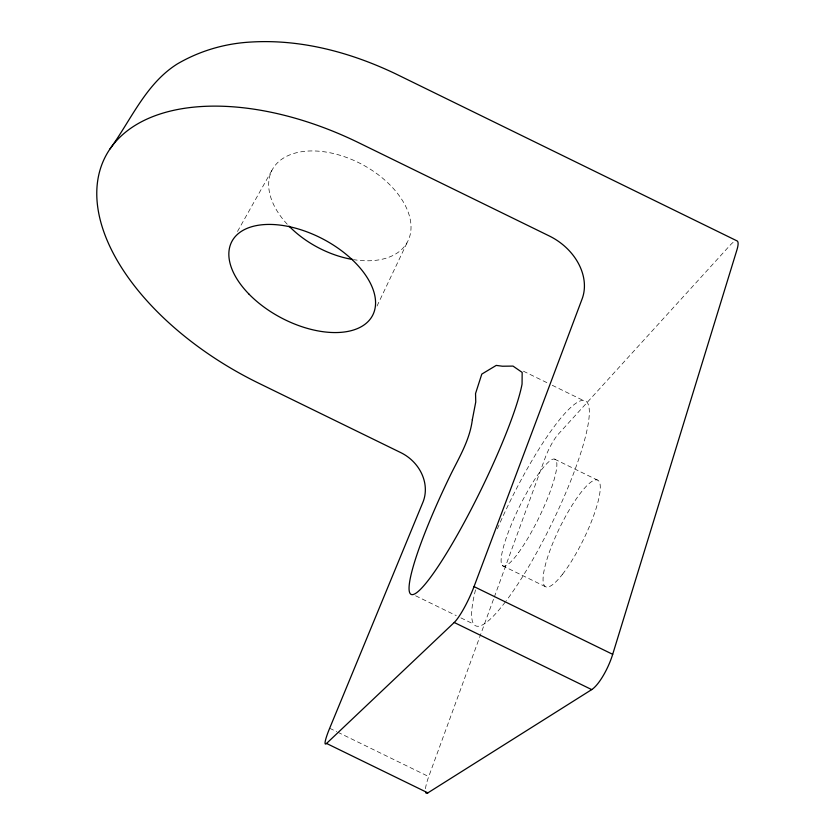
<?xml version="1.0" encoding="UTF-8"?>
<svg xmlns="http://www.w3.org/2000/svg" width="835" height="835" viewBox="0 0 835 835"><rect width="100%" height="100%" fill="white"/><g stroke="black" fill="none" stroke-linecap="round" stroke-linejoin="round"><path stroke-width="0.63" stroke-dasharray="4.17 3.13" d="M425.474 788.71A22.858 4.613 -66.4 0 1 428.731 776.592L493.882 598.236M494.33 597.015L545.203 457.757A19.529 3.57 -63.4 0 1 558.124 434.367L730.03 245.323A25.948 5.835 -60.8 0 1 735.489 240.929M377.023 306.059L407.616 241.597M237.495 231.472L272.795 168.795M329.668 728.256L336.662 731.669M337.831 732.243L428.731 776.592M523.409 371.178L547.666 383.035M552.279 385.3L583.467 400.539M554.68 459.187L597.296 480.021M502.399 565.66L544.984 586.462M415.621 595.783L456.265 615.625M460.91 617.89L473.685 624.131M287.219 224.218A76.622 47.031 28 0 1 302.019 151.657A76.622 47.031 28 0 1 405.904 206.767A76.622 47.031 28 0 1 354.165 259.737M497.357 528.847A125.083 23.61 -64 0 1 589.145 408.44A125.083 23.61 -64 0 1 505.968 601.127M505.258 602.066A125.083 23.61 -64 0 1 475.71 589.145M518.462 552.718A59.368 11.168 -64 0 0 556.632 461.839A59.368 11.168 -64 0 0 511.813 523.43A59.368 11.168 -64 0 0 518.462 552.718M562.529 574.24A59.358 13.266 -64 0 0 599.739 482.901A59.358 13.266 -64 0 0 552.697 543.408A59.358 13.266 -64 0 0 562.529 574.24"/><path stroke-width="1.25" d="M425.547 792.196A22.858 4.613 -66.4 0 0 427.864 792.864L591.702 689.606A30.373 8.601 -65.3 0 0 612.692 654.327L736.887 250.03A25.948 5.835 -60.8 0 0 737.201 240.981L395.498 73.762C350.669 52.386 301.091 39.036 251.126 42.032C225.116 43.399 199.742 50.81 177.25 63.982C145.749 83.803 131.105 119.958 109.969 148.974M326.548 743.442L454.23 622.482A30.384 5.198 -64.7 0 0 474.029 586.608L582.131 298.878A54.369 42.752 32.8 0 0 549.315 235.981L358.518 142.649A229.291 129.853 27.7 0 0 102.757 162.293A229.291 129.853 27.7 0 0 258.798 383.244L400.769 452.612A40.226 35.331 35.3 0 1 422.896 502.315L329.668 728.256A22.848 2.787 -65.4 0 0 326.548 743.442L427.864 792.864M474.029 586.608L612.692 654.327M454.23 622.482L591.702 689.606M352.913 259.539A76.622 47.031 28 0 1 288.973 226.066M472.339 419.64C470.001 439.033 459.897 456.213 451.297 473.382A125.104 16.961 -64 0 0 409.39 591.764A125.104 16.961 -64 0 0 464.072 522.731A125.104 16.961 -64 0 0 522.063 384.048L522.167 372.4L513.014 366.095L502.409 366.221L496.24 365.406L481.805 374.09L475.543 393.536L475.752 402L472.339 419.64M249.039 294.181A79.482 44.589 27.7 0 0 372.577 315.442A79.482 44.589 27.7 0 0 284.996 225.836A79.482 44.589 27.7 0 0 249.039 294.181"/></g></svg>
